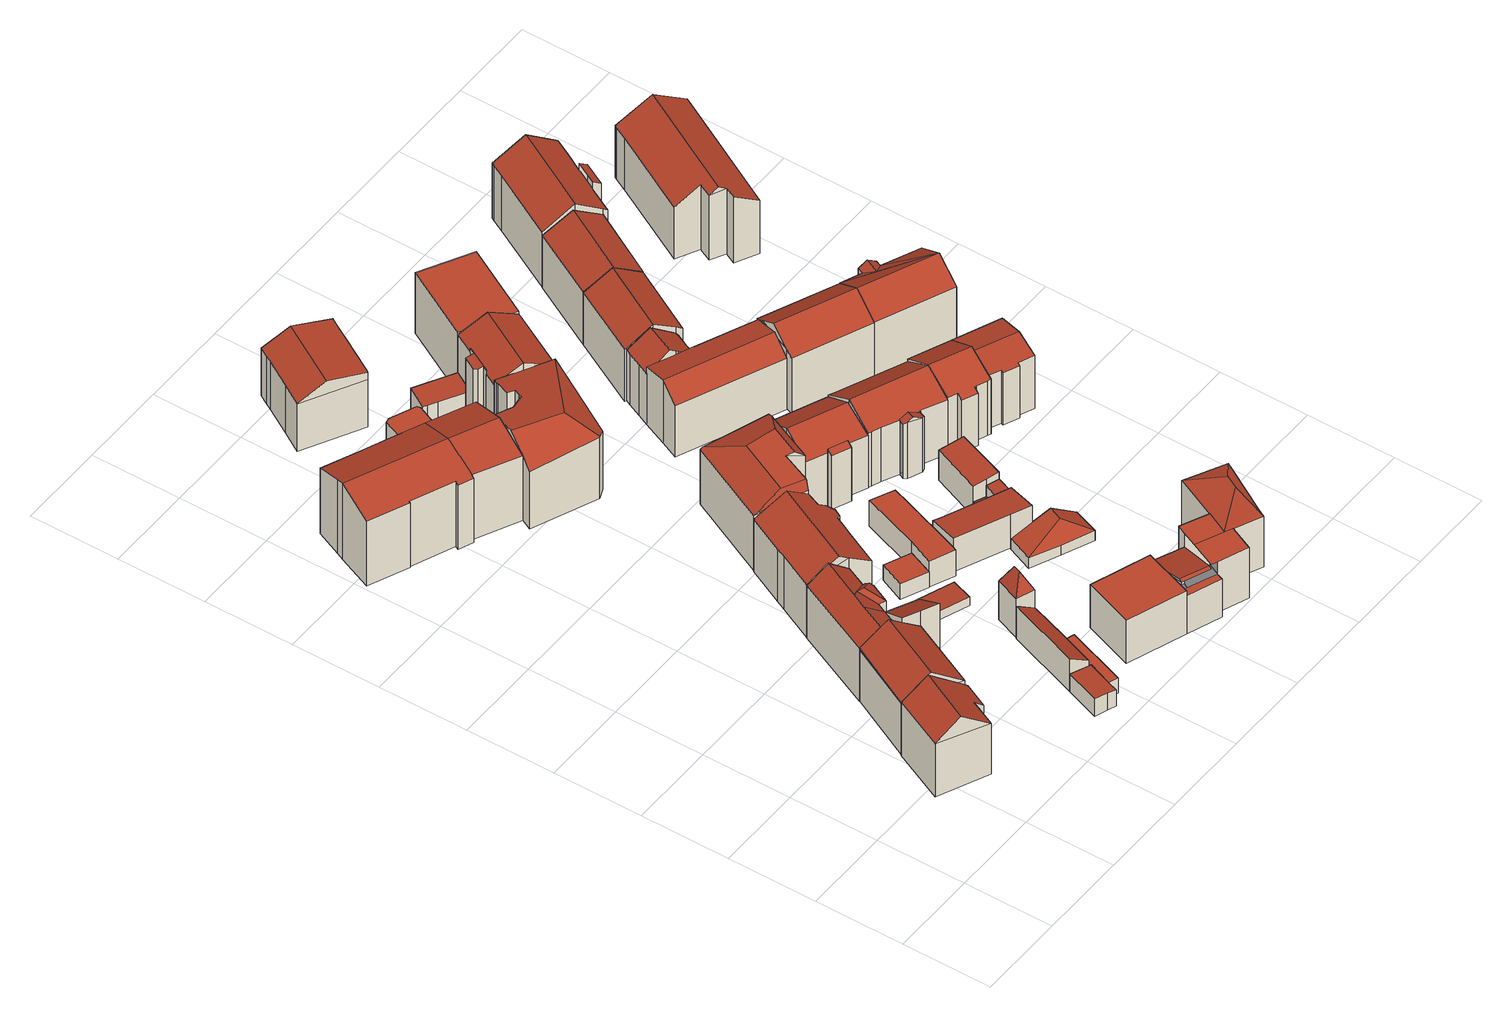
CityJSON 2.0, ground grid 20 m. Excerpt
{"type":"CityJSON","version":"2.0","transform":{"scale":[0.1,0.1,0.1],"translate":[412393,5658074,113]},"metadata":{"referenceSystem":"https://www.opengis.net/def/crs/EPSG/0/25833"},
"CityObjects":{
"building1":{"type":"Building","attributes":{"Dachtyp_tdc":"tdcFreeFormRoof","Gemeindeschluessel":14612000,"Dachneigung":37.62,"QualitaetDacherkennung":59,"Geometrietyp2DReferenz":"3000","measuredHeight":18.32,"function":"31001_9998","roofType":"5000"},"geometry":[{"type":"Solid","lod":"2","boundaries":[[[[0,1,2,3]],[[1,4,5,2]],[[4,6,7,5]],[[6,8,9,7]],[[8,10,11,9]],[[10,12,13,11]],[[12,0,3,13]],[[14,15,1,0]],[[8,6,4,15,14,12,10]],[[0,12,14]],[[4,1,15]],[[3,2,5,7,9,11,13]]]],"semantics":{"surfaces":[{"type":"WallSurface"},{"type":"RoofSurface"},{"type":"GroundSurface"}],"values":[[0,0,0,0,0,0,0,1,1,0,0,2]]}}]},
"building2":{"type":"Building","attributes":{"Dachtyp_tdc":"tdcGableRoof","Gemeindeschluessel":14612000,"Dachneigung":36,"QualitaetDacherkennung":70,"Geometrietyp2DReferenz":"3000","measuredHeight":18.4,"function":"31001_9998","roofType":"3100"},"geometry":[{"type":"Solid","lod":"2","boundaries":[[[[16,17,18,19]],[[17,20,21,18]],[[20,22,23,21]],[[22,24,25,23]],[[24,16,19,25]],[[26,27,28,29]],[[30,31,28,27,22]],[[17,31,30,20]],[[16,29,28,31,17]],[[20,30,22]],[[24,26,29,16]],[[22,27,26,24]],[[19,18,21,23,25]]]],"semantics":{"surfaces":[{"type":"WallSurface"},{"type":"RoofSurface"},{"type":"GroundSurface"}],"values":[[0,0,0,0,0,1,1,0,0,0,0,0,2]]}}]},
"building3":{"type":"Building","attributes":{"Dachtyp_tdc":"tdcFreeFormRoof","Gemeindeschluessel":14612000,"Dachneigung":38.92,"QualitaetDacherkennung":61,"Geometrietyp2DReferenz":"3000","measuredHeight":17.35,"function":"31001_9998","roofType":"5000"},"geometry":[{"type":"Solid","lod":"2","boundaries":[[[[32,33,34,35]],[[33,36,37,34]],[[36,38,39,37]],[[38,40,41,39]],[[40,42,43,41]],[[42,44,45,43]],[[44,46,47,45]],[[46,48,49,47]],[[48,50,51,49]],[[50,32,35,51]],[[52,50,48]],[[53,54,55,56,52,48,46]],[[53,46,44]],[[54,53,44,42]],[[57,55,54,42,40]],[[58,57,40,38]],[[59,58,38,36]],[[59,36,33]],[[56,55,57,58,59,33,32]],[[52,56,32,50]],[[35,34,37,39,41,43,45,47,49,51]]]],"semantics":{"surfaces":[{"type":"WallSurface"},{"type":"RoofSurface"},{"type":"GroundSurface"}],"values":[[0,0,0,0,0,0,0,0,0,0,0,1,0,1,1,1,1,0,1,1,2]]}}]},
"building4":{"type":"Building","attributes":{"Dachtyp_tdc":"tdcPolyFlatRoof","Gemeindeschluessel":14612000,"Dachneigung":31.21,"QualitaetDacherkennung":57,"Geometrietyp2DReferenz":"3000","measuredHeight":17.57,"function":"31001_9998","roofType":"2100"},"geometry":[{"type":"Solid","lod":"2","boundaries":[[[[60,61,62,63]],[[61,64,65,62]],[[64,66,67,65]],[[66,68,69,67]],[[68,60,63,69]],[[68,66,64,61,60]],[[63,62,65,67,69]]]],"semantics":{"surfaces":[{"type":"WallSurface"},{"type":"RoofSurface"},{"type":"GroundSurface"}],"values":[[0,0,0,0,0,1,2]]}}]},
"building5":{"type":"Building","attributes":{"Dachtyp_tdc":"tdcPolyFlatRoof","Gemeindeschluessel":14612000,"Dachneigung":4.55,"QualitaetDacherkennung":79,"Geometrietyp2DReferenz":"3000","measuredHeight":4.57,"function":"31001_9998","roofType":"2100"},"geometry":[{"type":"Solid","lod":"2","boundaries":[[[[70,71,72,73]],[[71,74,75,72]],[[74,76,77,75]],[[76,78,79,77]],[[78,80,81,79]],[[80,82,83,81]],[[82,70,73,83]],[[82,80,78,76,74,71,70]],[[73,72,75,77,79,81,83]]]],"semantics":{"surfaces":[{"type":"WallSurface"},{"type":"RoofSurface"},{"type":"GroundSurface"}],"values":[[0,0,0,0,0,0,0,1,2]]}}]},
"building6":{"type":"Building","attributes":{"name":"Semper-Oberschule","Gemeindeschluessel":14612000,"Geometrietyp2DReferenz":"3000","function":"31001_3021","roofType":"9999"},"children":["building6-1","building6-2","building6-3"]},
"building6-1":{"type":"BuildingPart","attributes":{"Dachtyp_tdc":"tdcGableRoof","Dachneigung":18.39,"QualitaetDacherkennung":88,"Geometrietyp2DReferenz":"3000","measuredHeight":19.8,"roofType":"3100"},"parents":["building6"],"geometry":[{"type":"MultiSurface","lod":"2","boundaries":[[[84,85,86,87,88]],[[85,89,90,86]],[[89,91,92,90]],[[91,93,94,92]],[[89,85,84,95,96,97]],[[97,98,93,91,89]],[[99,100,87,86,90,92,94]]],"semantics":{"surfaces":[{"type":"WallSurface"},{"type":"RoofSurface"},{"type":"GroundSurface"}],"values":[0,0,0,0,1,1,2]}}]},
"building6-2":{"type":"BuildingPart","attributes":{"Dachtyp_tdc":"tdcPolyFlatRoof","Dachneigung":0,"QualitaetDacherkennung":84,"Geometrietyp2DReferenz":"3000","measuredHeight":15.2,"roofType":"1000"},"parents":["building6"],"geometry":[{"type":"MultiSurface","lod":"2","boundaries":[[[101,102,103,104]],[[102,105,106,103]],[[105,107,108,106]],[[107,109,110,108]],[[109,88,87,110]],[[111,112,113,114]],[[112,115,116,113]],[[115,101,104,116]],[[115,112,111,117,88,109,107,105,102,101]],[[104,103,106,108,110,87,100,114,113,116]]],"semantics":{"surfaces":[{"type":"WallSurface"},{"type":"RoofSurface"},{"type":"GroundSurface"}],"values":[0,0,0,0,0,0,0,0,1,2]}}]},
"building6-3":{"type":"BuildingPart","attributes":{"Dachtyp_tdc":"tdcFreeFormRoof","Dachneigung":18.55,"QualitaetDacherkennung":70,"Geometrietyp2DReferenz":"3000","measuredHeight":19.82,"roofType":"5000"},"parents":["building6"],"geometry":[{"type":"MultiSurface","lod":"2","boundaries":[[[118,119,120,94,93]],[[119,121,122,120]],[[121,123,124,122]],[[123,125,126,124]],[[125,127,128,126]],[[127,129,130,128]],[[129,131,132,130]],[[131,133,134,132]],[[133,135,136,134]],[[135,137,138,136]],[[131,129,127,125,123,121,119,118,98,97]],[[97,96,139,140,141,137,135,133,131]],[[138,142,114,100,99,94,120,122,124,126,128,130,132,134,136]],[[137,141,142,138]],[[141,140,111,114,142]]],"semantics":{"surfaces":[{"type":"WallSurface"},{"type":"RoofSurface"},{"type":"GroundSurface"}],"values":[0,0,0,0,0,0,0,0,0,0,1,1,2,0,0]}}]},
"building7":{"type":"Building","attributes":{"Dachtyp_tdc":"tdcPolyFlatRoof","Gemeindeschluessel":14612000,"Dachneigung":0,"QualitaetDacherkennung":66,"Geometrietyp2DReferenz":"3000","measuredHeight":3.94,"function":"31001_9998","roofType":"1000"},"geometry":[{"type":"Solid","lod":"2","boundaries":[[[[143,144,145,146]],[[144,147,148,145]],[[147,149,150,148]],[[149,151,152,150]],[[151,153,154,152]],[[153,143,146,154]],[[153,151,149,147,144,143]],[[146,145,148,150,152,154]]]],"semantics":{"surfaces":[{"type":"WallSurface"},{"type":"RoofSurface"},{"type":"GroundSurface"}],"values":[[0,0,0,0,0,0,1,2]]}}]},
"building8":{"type":"Building","attributes":{"Dachtyp_tdc":"tdcPolyFlatRoof","Gemeindeschluessel":14612000,"Dachneigung":33.69,"QualitaetDacherkennung":49,"Geometrietyp2DReferenz":"3000","measuredHeight":8.5,"function":"31001_9998","roofType":"2100"},"geometry":[{"type":"Solid","lod":"2","boundaries":[[[[155,156,81,157]],[[156,158,79,81]],[[158,159,160,79]],[[159,161,162,160]],[[161,163,164,162]],[[163,155,157,164]],[[163,161,159,158,156,155]],[[157,81,79,160,162,164]]]],"semantics":{"surfaces":[{"type":"WallSurface"},{"type":"RoofSurface"},{"type":"GroundSurface"}],"values":[[0,0,0,0,0,0,1,2]]}}]},
"building9":{"type":"Building","attributes":{"Dachtyp_tdc":"tdcFreeFormRoof","Gemeindeschluessel":14612000,"Dachneigung":30.52,"QualitaetDacherkennung":68,"Geometrietyp2DReferenz":"3000","measuredHeight":17.74,"function":"31001_9998","roofType":"5000"},"geometry":[{"type":"Solid","lod":"2","boundaries":[[[[165,166,167,168]],[[166,169,170,167]],[[169,171,172,170]],[[171,173,174,172]],[[173,175,176,174]],[[177,178,179,180]],[[178,181,182,179]],[[181,183,184,182]],[[183,185,186,184]],[[185,187,188,186]],[[187,189,190,188]],[[189,191,192,190]],[[191,165,168,192]],[[193,194,171,169,166,165]],[[175,173,194,193,191,189,187,185,183,181,178,177]],[[173,171,194]],[[165,191,193]],[[168,167,170,172,174,176,180,179,182,184,186,188,190,192]],[[175,177,180,176]]]],"semantics":{"surfaces":[{"type":"WallSurface"},{"type":"RoofSurface"},{"type":"GroundSurface"}],"values":[[0,0,0,0,0,0,0,0,0,0,0,0,0,1,1,0,0,2,0]]}}]},
"building10":{"type":"Building","attributes":{"Dachtyp_tdc":"tdcPolyFlatRoof","Gemeindeschluessel":14612000,"Dachneigung":3.15,"QualitaetDacherkennung":55,"Geometrietyp2DReferenz":"3000","measuredHeight":2.19,"function":"31001_9998","roofType":"2100"},"geometry":[{"type":"Solid","lod":"2","boundaries":[[[[195,196,197,198]],[[196,199,200,197]],[[199,201,202,200]],[[201,195,198,202]],[[201,199,196,195]],[[198,197,200,202]]]],"semantics":{"surfaces":[{"type":"WallSurface"},{"type":"RoofSurface"},{"type":"GroundSurface"}],"values":[[0,0,0,0,1,2]]}}]},
"building11":{"type":"Building","attributes":{"Dachtyp_tdc":"tdcFreeFormRoof","Gemeindeschluessel":14612000,"Dachneigung":63.62,"QualitaetDacherkennung":7,"Geometrietyp2DReferenz":"3000","measuredHeight":14.37,"function":"31001_9998","roofType":"5000"},"geometry":[{"type":"Solid","lod":"2","boundaries":[[[[203,204,205,206]],[[204,207,208,205]],[[207,209,210,208]],[[209,203,206,210]],[[211,212,209,207]],[[211,207,204]],[[212,211,204,203]],[[212,203,209]],[[206,205,208,210]]]],"semantics":{"surfaces":[{"type":"WallSurface"},{"type":"RoofSurface"},{"type":"GroundSurface"}],"values":[[0,0,0,0,1,1,1,1,2]]}}]},
"building12":{"type":"Building","attributes":{"Dachtyp_tdc":"tdcPolyFlatRoof","Gemeindeschluessel":14612000,"Dachneigung":0,"QualitaetDacherkennung":30,"Geometrietyp2DReferenz":"3000","measuredHeight":4.08,"function":"31001_9998","roofType":"1000"},"geometry":[{"type":"Solid","lod":"2","boundaries":[[[[213,214,215,216]],[[214,217,218,215]],[[217,219,220,218]],[[219,213,216,220]],[[219,217,214,213]],[[216,215,218,220]]]],"semantics":{"surfaces":[{"type":"WallSurface"},{"type":"RoofSurface"},{"type":"GroundSurface"}],"values":[[0,0,0,0,1,2]]}}]},
"building13":{"type":"Building","attributes":{"Dachtyp_tdc":"tdcPolyFlatRoof","Gemeindeschluessel":14612000,"Dachneigung":0,"QualitaetDacherkennung":49,"Geometrietyp2DReferenz":"3000","measuredHeight":11.15,"function":"31001_9998","roofType":"1000"},"geometry":[{"type":"Solid","lod":"2","boundaries":[[[[221,222,223,224]],[[222,225,226,223]],[[225,227,228,226]],[[227,221,224,228]],[[227,225,222,221]],[[224,223,226,228]]]],"semantics":{"surfaces":[{"type":"WallSurface"},{"type":"RoofSurface"},{"type":"GroundSurface"}],"values":[[0,0,0,0,1,2]]}}]},
"building14":{"type":"Building","attributes":{"Dachtyp_tdc":"tdcFreeFormRoof","Gemeindeschluessel":14612000,"Dachneigung":10.37,"QualitaetDacherkennung":25,"Geometrietyp2DReferenz":"3000","measuredHeight":19.78,"function":"31001_9998","roofType":"5000"},"geometry":[{"type":"Solid","lod":"2","boundaries":[[[[229,230,231,232]],[[230,233,234,231]],[[233,235,236,234]],[[235,237,238,236]],[[237,239,240,238]],[[239,241,242,240]],[[241,243,244,242]],[[243,245,246,244]],[[245,247,248,246]],[[247,249,250,248]],[[249,251,252,250]],[[251,253,254,252]],[[253,255,256,254]],[[255,229,232,256]],[[239,237,257,258]],[[237,235,233,230,229,255,253,251,249,247,259,257]],[[241,258,257,259,245,243]],[[241,239,258]],[[247,245,259]],[[232,231,234,236,238,240,242,244,246,248,250,252,254,256]]]],"semantics":{"surfaces":[{"type":"WallSurface"},{"type":"RoofSurface"},{"type":"GroundSurface"}],"values":[[0,0,0,0,0,0,0,0,0,0,0,0,0,0,1,1,1,0,0,2]]}}]},
"building15":{"type":"Building","attributes":{"Dachtyp_tdc":"tdcFreeFormRoof","Gemeindeschluessel":14612000,"Dachneigung":28.22,"QualitaetDacherkennung":51,"Geometrietyp2DReferenz":"3000","measuredHeight":17.81,"function":"31001_9998","roofType":"5000"},"geometry":[{"type":"Solid","lod":"2","boundaries":[[[[260,261,262,263]],[[261,264,265,262]],[[264,266,267,265]],[[266,268,269,267]],[[268,270,271,269]],[[270,260,263,271]],[[272,273,261,260,274,275]],[[276,277,264,273,272]],[[266,277,276,278]],[[270,279,275,274]],[[268,278,276,272,275,279]],[[266,264,277]],[[268,266,278]],[[270,268,279]],[[264,261,273]],[[260,270,274]],[[263,262,265,267,269,271]]]],"semantics":{"surfaces":[{"type":"WallSurface"},{"type":"RoofSurface"},{"type":"GroundSurface"}],"values":[[0,0,0,0,0,0,1,1,1,1,1,0,0,0,0,0,2]]}}]},
"building16":{"type":"Building","attributes":{"Dachtyp_tdc":"tdcPolyFlatRoof","Gemeindeschluessel":14612000,"Dachneigung":0,"QualitaetDacherkennung":80,"Geometrietyp2DReferenz":"3000","measuredHeight":6.77,"function":"31001_9998","roofType":"1000"},"geometry":[{"type":"Solid","lod":"2","boundaries":[[[[280,281,282,283]],[[281,284,285,282]],[[284,286,287,285]],[[286,288,289,287]],[[288,290,291,289]],[[290,292,293,291]],[[292,294,295,293]],[[294,296,297,295]],[[296,298,299,297]],[[298,280,283,299]],[[298,296,294,292,290,288,286,284,281,280]],[[283,282,285,287,289,291,293,295,297,299]]]],"semantics":{"surfaces":[{"type":"WallSurface"},{"type":"RoofSurface"},{"type":"GroundSurface"}],"values":[[0,0,0,0,0,0,0,0,0,0,1,2]]}}]},
"building17":{"type":"Building","attributes":{"Dachtyp_tdc":"tdcFreeFormRoof","Gemeindeschluessel":14612000,"Dachneigung":10.3,"QualitaetDacherkennung":55,"Geometrietyp2DReferenz":"3000","measuredHeight":15.8,"function":"31001_9998","roofType":"5000"},"geometry":[{"type":"Solid","lod":"2","boundaries":[[[[300,301,302,303]],[[304,305,306,307,308,309,310,311,312]],[[301,300,313,314,307,306,315]],[[315,306,305,316]],[[317,304,312,318]],[[318,312,311,319]],[[319,311,310,320]],[[320,310,309,321]],[[321,309,308,322]],[[322,308,307,314]],[[316,305,304,317]],[[302,323,324,325,326,327,328,329,330,331,332,303]],[[301,315,323,302]],[[315,316,324,323]],[[316,317,325,324]],[[317,318,326,325]],[[318,319,327,326]],[[319,320,328,327]],[[320,321,329,328]],[[321,322,330,329]],[[322,314,331,330]],[[314,313,332,331]],[[313,300,303,332]]]],"semantics":{"surfaces":[{"type":"WallSurface"},{"type":"RoofSurface"},{"type":"GroundSurface"}],"values":[[0,1,1,0,0,0,0,0,0,0,0,2,0,0,0,0,0,0,0,0,0,0,0]]}}]},
"building18":{"type":"Building","attributes":{"Dachtyp_tdc":"tdcPolyFlatRoof","Gemeindeschluessel":14612000,"Dachneigung":0,"QualitaetDacherkennung":2,"Geometrietyp2DReferenz":"3000","measuredHeight":3.84,"function":"31001_9998","roofType":"1000"},"geometry":[{"type":"Solid","lod":"2","boundaries":[[[[333,334,335,336]],[[334,337,338,335]],[[337,339,340,338]],[[339,333,336,340]],[[339,337,334,333]],[[336,335,338,340]]]],"semantics":{"surfaces":[{"type":"WallSurface"},{"type":"RoofSurface"},{"type":"GroundSurface"}],"values":[[0,0,0,0,1,2]]}}]},
"building19":{"type":"Building","attributes":{"Dachtyp_tdc":"tdcPolyFlatRoof","Gemeindeschluessel":14612000,"Dachneigung":23.3,"QualitaetDacherkennung":62,"Geometrietyp2DReferenz":"3000","measuredHeight":3.31,"function":"31001_9998","roofType":"2100"},"geometry":[{"type":"Solid","lod":"2","boundaries":[[[[341,342,336,335]],[[342,343,344,336]],[[343,345,346,344]],[[345,341,335,346]],[[345,343,342,341]],[[335,336,344,346]]]],"semantics":{"surfaces":[{"type":"WallSurface"},{"type":"RoofSurface"},{"type":"GroundSurface"}],"values":[[0,0,0,0,1,2]]}}]},
"building20":{"type":"Building","attributes":{"Dachtyp_tdc":"tdcPolyFlatRoof","Gemeindeschluessel":14612000,"Dachneigung":13.62,"QualitaetDacherkennung":60,"Geometrietyp2DReferenz":"3000","measuredHeight":3.19,"function":"31001_9998","roofType":"2100"},"geometry":[{"type":"Solid","lod":"2","boundaries":[[[[345,347,348,349]],[[347,350,351,348]],[[350,352,353,351]],[[352,345,349,353]],[[352,350,347,345]],[[349,348,351,353]]]],"semantics":{"surfaces":[{"type":"WallSurface"},{"type":"RoofSurface"},{"type":"GroundSurface"}],"values":[[0,0,0,0,1,2]]}}]},
"building21":{"type":"Building","attributes":{"Dachtyp_tdc":"tdcPolyFlatRoof","Gemeindeschluessel":14612000,"Dachneigung":5.84,"QualitaetDacherkennung":82,"Geometrietyp2DReferenz":"3000","measuredHeight":8.8,"function":"31001_9998","roofType":"2100"},"geometry":[{"type":"Solid","lod":"2","boundaries":[[[[354,355,356,357]],[[355,358,359,356]],[[358,360,361,359]],[[360,362,363,361]],[[362,364,365,363]],[[364,366,367,365]],[[366,368,369,367]],[[368,370,371,369]],[[370,354,357,371]],[[370,368,366,364,362,360,358,355,354]],[[357,356,359,361,363,365,367,369,371]]]],"semantics":{"surfaces":[{"type":"WallSurface"},{"type":"RoofSurface"},{"type":"GroundSurface"}],"values":[[0,0,0,0,0,0,0,0,0,1,2]]}}]},
"building22":{"type":"Building","attributes":{"Dachtyp_tdc":"tdcPolyFlatRoof","Gemeindeschluessel":14612000,"Dachneigung":3.34,"QualitaetDacherkennung":68,"Geometrietyp2DReferenz":"3000","measuredHeight":5.27,"function":"31001_9998","roofType":"2100"},"geometry":[{"type":"Solid","lod":"2","boundaries":[[[[372,373,374,375]],[[373,376,377,374]],[[376,378,379,377]],[[378,380,381,379]],[[380,382,383,381]],[[382,372,375,383]],[[382,380,378,376,373,372]],[[375,374,377,379,381,383]]]],"semantics":{"surfaces":[{"type":"WallSurface"},{"type":"RoofSurface"},{"type":"GroundSurface"}],"values":[[0,0,0,0,0,0,1,2]]}}]},
"building23":{"type":"Building","attributes":{"Dachtyp_tdc":"tdcHipAndGableRoof","Gemeindeschluessel":14612000,"Dachneigung":23.12,"QualitaetDacherkennung":7,"Geometrietyp2DReferenz":"3000","measuredHeight":6.45,"function":"31001_9998","roofType":"5000"},"geometry":[{"type":"Solid","lod":"2","boundaries":[[[[384,385,386,387]],[[385,388,389,386]],[[388,390,391,389]],[[390,392,393,391]],[[392,394,395,393]],[[394,396,397,395]],[[396,384,387,397]],[[392,390,388,398]],[[388,385,384,398]],[[384,396,394,392,398]],[[387,386,389,391,393,395,397]]]],"semantics":{"surfaces":[{"type":"WallSurface"},{"type":"RoofSurface"},{"type":"GroundSurface"}],"values":[[0,0,0,0,0,0,0,1,1,1,2]]}}]},
"building24":{"type":"Building","attributes":{"Gemeindeschluessel":14612000,"Geometrietyp2DReferenz":"3000","function":"31001_9998","roofType":"9999"},"children":["building24-1","building24-2"]},
"building24-1":{"type":"BuildingPart","attributes":{"Dachtyp_tdc":"tdcPolyFlatRoof","Dachneigung":21.96,"QualitaetDacherkennung":55,"Geometrietyp2DReferenz":"3000","measuredHeight":14.62,"roofType":"2100"},"parents":["building24"],"geometry":[{"type":"MultiSurface","lod":"2","boundaries":[[[399,400,401,402]],[[400,403,404,405,401]],[[406,407,408,409,410]],[[407,399,402,408]],[[407,406,403,400,399]],[[402,401,405,409,408]]],"semantics":{"surfaces":[{"type":"WallSurface"},{"type":"RoofSurface"},{"type":"GroundSurface"}],"values":[0,0,0,0,1,2]}}]},
"building24-2":{"type":"BuildingPart","attributes":{"Dachtyp_tdc":"tdcGableRoof","Dachneigung":26.41,"QualitaetDacherkennung":79,"Geometrietyp2DReferenz":"3000","measuredHeight":17.01,"roofType":"3100"},"parents":["building24"],"geometry":[{"type":"MultiSurface","lod":"2","boundaries":[[[404,411,401,405]],[[411,412,413,401]],[[412,414,415,413]],[[414,416,417,415]],[[416,418,419,417]],[[418,420,421,419]],[[420,422,423,421]],[[422,410,409,423]],[[420,418,416,414]],[[414,412,411,404,410,422,420]],[[405,401,413,415,417,419,421,423,409]]],"semantics":{"surfaces":[{"type":"WallSurface"},{"type":"RoofSurface"},{"type":"GroundSurface"}],"values":[0,0,0,0,0,0,0,0,1,1,2]}}]},
"building25":{"type":"Building","attributes":{"Dachtyp_tdc":"tdcPolyFlatRoof","Gemeindeschluessel":14612000,"Dachneigung":0,"QualitaetDacherkennung":42,"Geometrietyp2DReferenz":"3000","measuredHeight":3.81,"function":"31001_9998","roofType":"1000"},"geometry":[{"type":"Solid","lod":"2","boundaries":[[[[424,425,426,427]],[[425,428,429,426]],[[428,430,431,429]],[[430,432,433,431]],[[432,434,435,433]],[[434,424,427,435]],[[434,432,430,428,425,424]],[[427,426,429,431,433,435]]]],"semantics":{"surfaces":[{"type":"WallSurface"},{"type":"RoofSurface"},{"type":"GroundSurface"}],"values":[[0,0,0,0,0,0,1,2]]}}]},
"building26":{"type":"Building","attributes":{"Gemeindeschluessel":14612000,"Geometrietyp2DReferenz":"3000","function":"31001_9998","roofType":"9999"},"children":["building26-1","building26-2","building26-3","building26-4","building26-5"]},
"building26-1":{"type":"BuildingPart","attributes":{"Dachtyp_tdc":"tdcPolyFlatRoof","Dachneigung":0,"QualitaetDacherkennung":36,"Geometrietyp2DReferenz":"3000","measuredHeight":9.88,"roofType":"1000"},"parents":["building26"],"geometry":[{"type":"MultiSurface","lod":"2","boundaries":[[[436,437,438,439]],[[437,440,223,438]],[[440,441,442,223]],[[441,440,437,436,443]],[[439,438,223,442,444]]],"semantics":{"surfaces":[{"type":"WallSurface"},{"type":"RoofSurface"},{"type":"GroundSurface"}],"values":[0,0,0,1,2]}}]},
"building26-2":{"type":"BuildingPart","attributes":{"Dachtyp_tdc":"tdcPolyFlatRoof","Dachneigung":0,"QualitaetDacherkennung":63,"Geometrietyp2DReferenz":"3000","measuredHeight":13.18,"roofType":"1000"},"parents":["building26"],"geometry":[{"type":"MultiSurface","lod":"2","boundaries":[[[445,446,447,448,449]],[[446,450,451,452,447]],[[450,446,445,453,454]],[[455,456,448,447,452]]],"semantics":{"surfaces":[{"type":"WallSurface"},{"type":"RoofSurface"},{"type":"GroundSurface"}],"values":[0,0,1,2]}}]},
"building26-3":{"type":"BuildingPart","attributes":{"Dachtyp_tdc":"tdcHipRoof","Dachneigung":10.02,"QualitaetDacherkennung":20,"Geometrietyp2DReferenz":"3000","measuredHeight":14.24,"roofType":"3200"},"parents":["building26"],"geometry":[{"type":"MultiSurface","lod":"2","boundaries":[[[457,458,459,460]],[[451,461,462,452]],[[461,463,464,462]],[[463,465,466,464]],[[465,467,468,466]],[[467,457,460,468]],[[463,461,469]],[[470,458,457,471]],[[461,451,470,471,469]],[[457,467,465,463,469,471]],[[460,459,455,452,462,464,466,468]]],"semantics":{"surfaces":[{"type":"WallSurface"},{"type":"RoofSurface"},{"type":"GroundSurface"}],"values":[0,0,0,0,0,0,1,1,1,1,2]}}]},
"building26-4":{"type":"BuildingPart","attributes":{"Dachtyp_tdc":"tdcGableRoof","Dachneigung":16.56,"QualitaetDacherkennung":14,"Geometrietyp2DReferenz":"3000","measuredHeight":12.27,"roofType":"3100"},"parents":["building26"],"geometry":[{"type":"MultiSurface","lod":"2","boundaries":[[[472,473,224,442,441]],[[473,449,448,224]],[[473,472,474]],[[472,475,476,474]],[[449,473,474,476,477]],[[444,442,224,448,456]]],"semantics":{"surfaces":[{"type":"WallSurface"},{"type":"RoofSurface"},{"type":"GroundSurface"}],"values":[0,0,0,1,1,2]}}]},
"building26-5":{"type":"BuildingPart","attributes":{"Dachtyp_tdc":"tdcPolyFlatRoof","Dachneigung":0,"QualitaetDacherkennung":48,"Geometrietyp2DReferenz":"3000","measuredHeight":13.24,"roofType":"1000"},"parents":["building26"],"geometry":[{"type":"MultiSurface","lod":"2","boundaries":[[[478,479,480,459,458]],[[479,481,436,439,480]],[[453,482,481,479,478]],[[459,480,439,444,456,455]]],"semantics":{"surfaces":[{"type":"WallSurface"},{"type":"RoofSurface"},{"type":"GroundSurface"}],"values":[0,0,1,2]}}]},
"building27":{"type":"Building","attributes":{"Gemeindeschluessel":14612000,"Geometrietyp2DReferenz":"3000","function":"31001_9998","roofType":"9999"},"children":["building27-1","building27-2"]},
"building27-1":{"type":"BuildingPart","attributes":{"Dachtyp_tdc":"tdcGableRoof","Dachneigung":26.45,"QualitaetDacherkennung":80,"Geometrietyp2DReferenz":"3000","measuredHeight":18.53,"roofType":"3100"},"parents":["building27"],"geometry":[{"type":"MultiSurface","lod":"2","boundaries":[[[483,484,485,486]],[[484,487,488,485]],[[487,489,490,488]],[[489,491,492,490]],[[491,493,494,492]],[[493,495,496,494]],[[495,497,498,496]],[[493,491,489,487]],[[499,500,486,485,488,490,492,494,496,498]],[[487,484,483,501,502,497,495,493]]],"semantics":{"surfaces":[{"type":"WallSurface"},{"type":"RoofSurface"},{"type":"GroundSurface"}],"values":[0,0,0,0,0,0,0,1,2,1]}}]},
"building27-2":{"type":"BuildingPart","attributes":{"Dachtyp_tdc":"tdcPolyFlatRoof","Dachneigung":16.98,"QualitaetDacherkennung":43,"Geometrietyp2DReferenz":"3000","measuredHeight":16.33,"roofType":"2100"},"parents":["building27"],"geometry":[{"type":"MultiSurface","lod":"2","boundaries":[[[503,504,483,486,505]],[[506,507,508,498,497]],[[507,509,510,508]],[[509,511,512,510]],[[511,513,514,512]],[[511,509,507,506,515,516,504,503,513]],[[514,505,486,500,499,498,508,510,512]],[[513,503,505,514]]],"semantics":{"surfaces":[{"type":"WallSurface"},{"type":"RoofSurface"},{"type":"GroundSurface"}],"values":[0,0,0,0,0,1,2,0]}}]},
"building28":{"type":"Building","attributes":{"Dachtyp_tdc":"tdcPolyFlatRoof","Gemeindeschluessel":14612000,"Dachneigung":4.42,"QualitaetDacherkennung":68,"Geometrietyp2DReferenz":"3000","measuredHeight":6.58,"function":"31001_9998","roofType":"2100"},"geometry":[{"type":"Solid","lod":"2","boundaries":[[[[517,518,519,520]],[[518,521,522,519]],[[521,523,524,522]],[[523,517,520,524]],[[523,521,518,517]],[[520,519,522,524]]]],"semantics":{"surfaces":[{"type":"WallSurface"},{"type":"RoofSurface"},{"type":"GroundSurface"}],"values":[[0,0,0,0,1,2]]}}]},
"building29":{"type":"Building","attributes":{"Dachtyp_tdc":"tdcPolyFlatRoof","Gemeindeschluessel":14612000,"Dachneigung":8.71,"QualitaetDacherkennung":78,"Geometrietyp2DReferenz":"3000","measuredHeight":8.71,"function":"31001_9998","roofType":"2100"},"geometry":[{"type":"Solid","lod":"2","boundaries":[[[[525,526,431,433]],[[526,527,528,431]],[[527,529,530,528]],[[529,531,532,530]],[[531,525,433,532]],[[531,529,527,526,525]],[[433,431,528,530,532]]]],"semantics":{"surfaces":[{"type":"WallSurface"},{"type":"RoofSurface"},{"type":"GroundSurface"}],"values":[[0,0,0,0,0,1,2]]}}]},
"building30":{"type":"Building","attributes":{"Gemeindeschluessel":14612000,"Geometrietyp2DReferenz":"3000","function":"31001_9998","roofType":"9999"},"children":["building30-1","building30-2"]},
"building30-1":{"type":"BuildingPart","attributes":{"Dachtyp_tdc":"tdcGableRoof","Dachneigung":36.36,"QualitaetDacherkennung":57,"Geometrietyp2DReferenz":"3000","measuredHeight":16.94,"roofType":"3100"},"parents":["building30"],"geometry":[{"type":"MultiSurface","lod":"2","boundaries":[[[533,534,535,536]],[[537,538,539,540]],[[538,541,542,539]],[[541,543,544,542]],[[543,545,546,544]],[[545,547,548,546]],[[547,549,550,548]],[[549,533,536,550]],[[545,543,541,538,537,551,552]],[[552,553,534,533,549,547,545]],[[536,535,554,540,539,542,544,546,548,550]]],"semantics":{"surfaces":[{"type":"WallSurface"},{"type":"RoofSurface"},{"type":"GroundSurface"}],"values":[0,0,0,0,0,0,0,0,1,1,2]}}]},
"building30-2":{"type":"BuildingPart","attributes":{"Dachtyp_tdc":"tdcGableRoof","Dachneigung":13.7,"QualitaetDacherkennung":33,"Geometrietyp2DReferenz":"3000","measuredHeight":16.45,"roofType":"3100"},"parents":["building30"],"geometry":[{"type":"MultiSurface","lod":"2","boundaries":[[[555,556,537,540,557]],[[558,559,560,535,534]],[[559,561,562,560]],[[561,563,564,562]],[[563,565,566,564]],[[565,567,568,566]],[[567,555,557,568]],[[563,561,559,558,553,569,551,556,555]],[[555,567,565,563]],[[557,540,554,535,560,562,564,566,568]]],"semantics":{"surfaces":[{"type":"WallSurface"},{"type":"RoofSurface"},{"type":"GroundSurface"}],"values":[0,0,0,0,0,0,0,1,1,2]}}]},
"building31":{"type":"Building","attributes":{"Gemeindeschluessel":14612000,"Geometrietyp2DReferenz":"3000","function":"31001_9998","roofType":"9999"},"children":["building31-1","building31-2"]},
"building31-1":{"type":"BuildingPart","attributes":{"Dachtyp_tdc":"tdcFreeFormRoof","Dachneigung":31.85,"QualitaetDacherkennung":52,"Geometrietyp2DReferenz":"3000","measuredHeight":15.4,"roofType":"5000"},"parents":["building31"],"geometry":[{"type":"MultiSurface","lod":"2","boundaries":[[[570,571,572,573]],[[571,574,575,572]],[[574,576,577,575]],[[576,578,579,577]],[[574,571,570,580,581,582]],[[582,581,583,578,576]],[[576,574,582]],[[573,572,575,577,579,584,585]]],"semantics":{"surfaces":[{"type":"WallSurface"},{"type":"RoofSurface"},{"type":"GroundSurface"}],"values":[0,0,0,0,1,1,0,2]}}]},
"building31-2":{"type":"BuildingPart","attributes":{"Dachtyp_tdc":"tdcGableRoof","Dachneigung":32.22,"QualitaetDacherkennung":89,"Geometrietyp2DReferenz":"3000","measuredHeight":17.97,"roofType":"3100"},"parents":["building31"],"geometry":[{"type":"MultiSurface","lod":"2","boundaries":[[[586,587,588,584]],[[587,589,590,588]],[[589,591,592,590]],[[591,593,594,592]],[[593,595,596,594]],[[595,597,598,596]],[[597,599,600,598]],[[599,601,602,600]],[[601,603,604,602]],[[603,605,606,604]],[[605,607,608,606]],[[607,609,570,573,608]],[[603,601,599,597,595,593]],[[593,591,589,587,586,583,580,609,607,605,603]],[[573,585,584,588,590,592,594,596,598,600,602,604,606,608]]],"semantics":{"surfaces":[{"type":"WallSurface"},{"type":"RoofSurface"},{"type":"GroundSurface"}],"values":[0,0,0,0,0,0,0,0,0,0,0,0,1,1,2]}}]},
"building32":{"type":"Building","attributes":{"Dachtyp_tdc":"tdcPolyFlatRoof","Gemeindeschluessel":14612000,"Dachneigung":0,"QualitaetDacherkennung":53,"Geometrietyp2DReferenz":"3000","measuredHeight":15.71,"function":"31001_9998","roofType":"1000"},"geometry":[{"type":"Solid","lod":"2","boundaries":[[[[610,611,612,613]],[[611,614,377,612]],[[614,615,616,377]],[[615,610,613,616]],[[615,614,611,610]],[[613,612,377,616]]]],"semantics":{"surfaces":[{"type":"WallSurface"},{"type":"RoofSurface"},{"type":"GroundSurface"}],"values":[[0,0,0,0,1,2]]}}]},
"building33":{"type":"Building","attributes":{"Dachtyp_tdc":"tdcGableRoof","Gemeindeschluessel":14612000,"Dachneigung":31.42,"QualitaetDacherkennung":82,"Geometrietyp2DReferenz":"3000","measuredHeight":17.43,"function":"31001_9998","roofType":"3100"},"geometry":[{"type":"Solid","lod":"2","boundaries":[[[[617,618,619,620]],[[618,621,622,619]],[[621,623,624,622]],[[623,625,626,624]],[[625,627,628,626]],[[627,629,630,628]],[[629,631,632,630]],[[631,617,620,632]],[[627,625,623,621,618]],[[618,617,631,629,627]],[[620,619,622,624,626,628,630,632]]]],"semantics":{"surfaces":[{"type":"WallSurface"},{"type":"RoofSurface"},{"type":"GroundSurface"}],"values":[[0,0,0,0,0,0,0,0,1,1,2]]}}]},
"building34":{"type":"Building","attributes":{"Dachtyp_tdc":"tdcGableRoof","Gemeindeschluessel":14612000,"Dachneigung":28.94,"QualitaetDacherkennung":80,"Geometrietyp2DReferenz":"3000","measuredHeight":17.86,"function":"31001_9998","roofType":"3100"},"geometry":[{"type":"Solid","lod":"2","boundaries":[[[[633,634,635,636]],[[634,637,638,635]],[[637,639,640,638]],[[639,641,642,640]],[[641,643,644,642]],[[643,645,646,644]],[[645,647,648,646]],[[647,649,650,648]],[[649,651,652,650]],[[651,653,654,652]],[[653,655,656,654]],[[655,657,658,656]],[[657,659,660,658]],[[659,661,662,660]],[[661,633,636,662]],[[657,655,653,651,649,647]],[[647,645,643,641,639,637,634,633,661,659,657]],[[636,635,638,640,642,644,646,648,650,652,654,656,658,660,662]]]],"semantics":{"surfaces":[{"type":"WallSurface"},{"type":"RoofSurface"},{"type":"GroundSurface"}],"values":[[0,0,0,0,0,0,0,0,0,0,0,0,0,0,0,1,1,2]]}}]},
"building35":{"type":"Building","attributes":{"Dachtyp_tdc":"tdcFreeFormRoof","Gemeindeschluessel":14612000,"Dachneigung":31.81,"QualitaetDacherkennung":88,"Geometrietyp2DReferenz":"3000","measuredHeight":18.3,"function":"31001_9998","roofType":"5000"},"geometry":[{"type":"Solid","lod":"2","boundaries":[[[[663,664,665,666]],[[664,667,668,665]],[[667,559,669,668]],[[559,670,671,669]],[[670,672,673,671]],[[672,674,675,673]],[[674,663,666,675]],[[676,672,670,559,667,677]],[[674,676,677,664,663]],[[667,664,677]],[[674,672,676]],[[666,665,668,669,671,673,675]]]],"semantics":{"surfaces":[{"type":"WallSurface"},{"type":"RoofSurface"},{"type":"GroundSurface"}],"values":[[0,0,0,0,0,0,0,1,1,0,0,2]]}}]},
"building36":{"type":"Building","attributes":{"Dachtyp_tdc":"tdcGableRoof","Gemeindeschluessel":14612000,"Dachneigung":14.56,"QualitaetDacherkennung":81,"Geometrietyp2DReferenz":"3000","measuredHeight":15.3,"function":"31001_9998","roofType":"3100"},"geometry":[{"type":"Solid","lod":"2","boundaries":[[[[678,679,680,681]],[[679,682,683,680]],[[682,684,685,683]],[[684,686,687,685]],[[686,655,688,687]],[[655,689,690,688]],[[689,691,692,690]],[[691,693,694,692]],[[693,695,696,694]],[[695,678,681,696]],[[691,689,655,686]],[[686,684,682,679,678,695,693,691]],[[681,680,683,685,687,688,690,692,694,696]]]],"semantics":{"surfaces":[{"type":"WallSurface"},{"type":"RoofSurface"},{"type":"GroundSurface"}],"values":[[0,0,0,0,0,0,0,0,0,0,1,1,2]]}}]},
"building37":{"type":"Building","attributes":{"Dachtyp_tdc":"tdcGableRoof","Gemeindeschluessel":14612000,"Dachneigung":31.07,"QualitaetDacherkennung":83,"Geometrietyp2DReferenz":"3000","measuredHeight":17.42,"function":"31001_9998","roofType":"3100"},"geometry":[{"type":"Solid","lod":"2","boundaries":[[[[697,698,699,626]],[[698,700,701,699]],[[700,702,630,701]],[[702,697,626,630]],[[700,698,703]],[[697,702,704]],[[698,697,704,703]],[[702,700,703,704]],[[626,699,701,630]]]],"semantics":{"surfaces":[{"type":"WallSurface"},{"type":"RoofSurface"},{"type":"GroundSurface"}],"values":[[0,0,0,0,0,0,1,1,2]]}}]},
"building38":{"type":"Building","attributes":{"Dachtyp_tdc":"tdcFreeFormRoof","Gemeindeschluessel":14612000,"Dachneigung":31.5,"QualitaetDacherkennung":83,"Geometrietyp2DReferenz":"3000","measuredHeight":17.89,"function":"31001_9998","roofType":"5000"},"geometry":[{"type":"Solid","lod":"2","boundaries":[[[[705,706,707,708]],[[706,709,710,707]],[[709,711,712,710]],[[711,713,714,712]],[[713,715,716,714]],[[715,717,718,716]],[[717,719,720,718]],[[719,705,708,720]],[[721,722,719,717]],[[706,723,709]],[[721,723,706]],[[715,721,717]],[[715,723,721]],[[723,715,724]],[[724,715,713]],[[723,724,713,711]],[[723,711,709]],[[722,721,706,705]],[[722,705,719]],[[708,707,710,712,714,716,718,720]]]],"semantics":{"surfaces":[{"type":"WallSurface"},{"type":"RoofSurface"},{"type":"GroundSurface"}],"values":[[0,0,0,0,0,0,0,0,1,1,1,1,1,1,0,1,0,1,0,2]]}}]},
"building39":{"type":"Building","attributes":{"Gemeindeschluessel":14612000,"Geometrietyp2DReferenz":"3000","function":"31001_9998","roofType":"9999"},"children":["building39-1","building39-2"]},
"building39-1":{"type":"BuildingPart","attributes":{"Dachtyp_tdc":"tdcPolyFlatRoof","Dachneigung":29.32,"QualitaetDacherkennung":58,"Geometrietyp2DReferenz":"3000","measuredHeight":16.18,"roofType":"2100"},"parents":["building39"],"geometry":[{"type":"MultiSurface","lod":"2","boundaries":[[[725,726,727,728,729]],[[726,730,731,727]],[[730,732,733,734,731]],[[732,730,726,725]],[[728,727,731,734]]],"semantics":{"surfaces":[{"type":"WallSurface"},{"type":"RoofSurface"},{"type":"GroundSurface"}],"values":[0,0,0,1,2]}}]},
"building39-2":{"type":"BuildingPart","attributes":{"Dachtyp_tdc":"tdcGableRoof","Dachneigung":32.99,"QualitaetDacherkennung":81,"Geometrietyp2DReferenz":"3000","measuredHeight":18.76,"roofType":"3100"},"parents":["building39"],"geometry":[{"type":"MultiSurface","lod":"2","boundaries":[[[733,735,736,734]],[[735,737,738,736]],[[737,739,740,738]],[[739,741,742,740]],[[741,743,744,742]],[[743,745,746,744]],[[745,747,748,746]],[[747,749,750,748]],[[749,751,752,750]],[[751,753,754,752]],[[753,755,756,754]],[[755,757,758,756]],[[751,749,747,745,743,741]],[[741,739,737,735,733,729,759,760,757,755,753,751]],[[758,761,762,728,734,736,738,740,742,744,746,748,750,752,754,756]],[[757,760,761,758]],[[760,759,762,761]],[[759,729,728,762]]],"semantics":{"surfaces":[{"type":"WallSurface"},{"type":"RoofSurface"},{"type":"GroundSurface"}],"values":[0,0,0,0,0,0,0,0,0,0,0,0,1,1,2,0,0,0]}}]},
"building40":{"type":"Building","attributes":{"Dachtyp_tdc":"tdcFreeFormRoof","Gemeindeschluessel":14612000,"Dachneigung":30.41,"QualitaetDacherkennung":82,"Geometrietyp2DReferenz":"3000","measuredHeight":18.21,"function":"31001_9998","roofType":"5000"},"geometry":[{"type":"Solid","lod":"2","boundaries":[[[[763,764,765,766]],[[764,767,768,765]],[[767,769,770,768]],[[769,771,772,770]],[[771,773,774,772]],[[773,775,776,774]],[[775,777,778,776]],[[777,779,780,778]],[[779,781,782,780]],[[775,773,771,783,784,781,779,777]],[[783,769,767,764,763,785,786,784]],[[771,769,783]],[[786,781,784]],[[782,787,788,766,765,768,770,772,774,776,778,780]],[[781,786,787,782]],[[786,785,788,787]],[[785,763,766,788]]]],"semantics":{"surfaces":[{"type":"WallSurface"},{"type":"RoofSurface"},{"type":"GroundSurface"}],"values":[[0,0,0,0,0,0,0,0,0,1,1,0,0,2,0,0,0]]}}]}
},
"vertices":[
[153,175,145],[208,291,145],[208,291,7],[153,175,7],[329,231,130],[329,231,7],[334,227,125],[334,227,7],[308,172,125],[308,172,7],[289,181,142],[289,181,7],[264,124,140],[264,124,7],[205,151,190],[260,266,190],
[281,438,141],[363,398,141],[363,398,9],[281,438,9],[399,381,141],[399,381,9],[329,231,141],[329,231,9],[208,291,141],[208,291,9],[208,291,146],[266,263,193],[337,411,193],[281,438,148],[399,381,143],[363,398,171],
[426,533,145],[431,531,145],[431,531,8],[426,533,8],[436,515,145],[436,515,8],[415,471,145],[415,471,8],[400,478,145],[400,478,8],[390,457,145],[390,457,8],[363,398,145],[363,398,8],[281,438,145],[281,438,8],[364,617,145],[364,617,8],[447,578,145],[447,578,8],[405,597,182],[322,418,181],[348,476,181],[364,509,181],[364,510,181],[385,517,169],[400,511,169],[433,523,149],
[363,398,183],[390,457,144],[390,457,7],[363,398,7],[456,424,144],[456,424,7],[436,363,183],[436,363,7],[399,381,183],[399,381,7],
[557,62,49],[549,38,49],[549,38,7],[557,62,7],[531,45,51],[531,45,7],[502,55,53],[502,55,7],[531,132,53],[531,132,7],[572,118,49],[572,118,7],[577,116,49],[577,116,7],
[385,1390,176],[361,1333,196],[361,1333,6],[385,1390,6],[385,1390,158],[352,1313,204],[352,1313,6],[318,1236,174],[318,1236,6],[220,1284,175],[220,1284,6],[283,1435,177],[265,1392,192],[251,1359,204],[249,1354,202],[251,1359,6],[283,1435,6],
[269,1509,158],[326,1485,158],[326,1485,6],[269,1509,6],[328,1477,158],[328,1477,6],[305,1425,158],[305,1425,6],[386,1392,158],[386,1392,6],[236,1455,158],[241,1466,158],[241,1466,6],[236,1455,6],[258,1507,158],[258,1507,6],[283,1435,158],
[220,1284,176],[216,1276,173],[216,1276,6],[184,1289,173],[184,1289,6],[188,1298,176],[188,1298,6],[93,1338,176],[93,1338,6],[92,1335,175],[92,1335,6],[5,1373,175],[5,1373,6],[38,1451,204],[38,1451,6],[45,1468,198],[45,1468,6],[71,1526,176],[71,1526,6],[157,1489,176],[157,1489,6],[283,1435,176],[236,1455,176],[208,1468,176],[208,1468,6],
[557,62,48],[577,116,48],[577,116,9],[557,62,9],[572,118,48],[572,118,9],[601,198,48],[601,198,9],[626,189,48],[626,189,9],[578,54,48],[578,54,9],
[601,198,63],[572,118,63],[601,198,7],[531,132,92],[590,296,91],[590,296,7],[630,282,63],[630,282,7],[628,276,63],[628,276,7],
[364,617,146],[401,695,146],[401,695,9],[364,617,9],[412,718,145],[412,718,9],[452,801,145],[452,801,9],[557,750,157],[557,750,9],[545,719,156],[545,719,9],[560,712,145],[568,696,137],[568,696,9],[560,712,9],[559,679,137],[559,679,9],[547,675,143],[547,675,9],[538,656,143],[538,656,9],[526,633,143],[526,633,9],[490,557,143],[490,557,9],[447,578,173],[447,578,9],[427,587,187],[515,770,187],
[630,467,27],[611,418,30],[611,418,8],[630,467,8],[479,468,30],[479,468,8],[498,517,27],[498,517,8],
[649,337,110],[630,282,110],[630,282,9],[649,337,9],[590,296,110],[590,296,9],[610,351,110],[610,351,9],[617,309,153],[623,324,153],
[547,532,51],[571,588,51],[571,588,11],[547,532,11],[628,563,51],[628,563,11],[605,506,51],[605,506,11],
[825,155,117],[785,43,117],[785,43,5],[825,155,5],[655,90,117],[655,90,5],[695,201,117],[695,201,5],
[430,1352,184],[446,1382,178],[446,1382,7],[430,1352,7],[448,1387,177],[448,1387,7],[454,1397,175],[454,1397,7],[566,1336,175],[566,1336,7],[471,1160,159],[471,1160,7],[448,1151,167],[448,1151,7],[306,1211,156],[306,1211,7],[318,1236,176],[318,1236,7],[361,1333,193],[361,1333,7],[400,1315,192],[400,1315,7],[434,1321,189],[434,1321,7],[437,1328,187],[437,1328,7],[445,1343,184],[445,1343,7],[433,1221,205],[450,1151,168],[335,1274,205],
[452,801,154],[541,986,154],[541,986,11],[452,801,11],[680,927,169],[680,927,11],[628,807,169],[628,807,11],[589,824,189],[589,824,11],[557,750,165],[557,750,11],[569,900,188],[546,984,157],[459,798,158],[513,782,188],[638,883,189],[675,917,173],[607,816,189],[560,757,189],
[725,669,79],[710,626,79],[710,626,12],[725,669,12],[701,600,79],[701,600,12],[691,573,79],[691,573,12],[685,555,79],[685,555,12],[662,492,79],[662,492,12],[658,483,79],[658,483,12],[605,506,79],[605,506,12],[628,563,79],[628,563,12],[674,693,79],[674,693,12],
[295,1799,124],[303,1812,124],[303,1812,0],[295,1799,0],[435,1747,142],[441,1758,143],[367,1802,158],[285,1662,158],[361,1621,142],[364,1625,142],[394,1677,142],[407,1699,142],[425,1731,142],[259,1738,124],[231,1692,124],[315,1833,124],[441,1758,124],[435,1747,124],[425,1731,124],[407,1699,124],[394,1677,124],[364,1625,124],[361,1621,124],[315,1833,0],[441,1758,0],[435,1747,0],[425,1731,0],[407,1699,0],[394,1677,0],[364,1625,0],[361,1621,0],[231,1692,0],[259,1738,0],
[691,573,53],[710,566,53],[710,566,15],[691,573,15],[702,547,53],[702,547,15],[685,555,53],[685,555,15],
[710,566,39],[691,573,47],[701,600,48],[701,600,15],[720,592,39],[720,592,15],
[701,600,45],[701,600,13],[720,592,13],[710,626,45],[710,626,13],[731,617,39],[731,617,13],
[662,492,101],[685,555,94],[685,555,13],[662,492,13],[702,547,94],[702,547,13],[789,509,94],[789,509,13],[796,506,94],[796,506,13],[815,498,94],[815,498,13],[843,486,94],[843,486,13],[820,422,101],[820,422,13],[777,441,101],[777,441,13],
[415,1533,59],[441,1579,62],[441,1579,9],[415,1533,9],[526,1531,62],[526,1531,9],[500,1485,59],[500,1485,9],[442,1517,59],[442,1517,9],[424,1528,59],[424,1528,9],
[856,405,75],[907,381,38],[907,381,11],[856,405,11],[887,325,37],[887,325,11],[818,354,36],[818,354,11],[754,383,38],[754,383,11],[777,441,38],[777,441,11],[820,422,58],[820,422,11],[844,374,75],
[668,774,154],[673,787,160],[673,787,14],[668,774,14],[674,787,160],[674,787,151],[674,787,14],[714,770,160],[708,757,154],[708,757,14],[714,770,14],[714,770,151],
[673,787,151],[628,807,151],[628,807,14],[654,868,184],[654,868,14],[680,927,148],[680,927,14],[800,875,148],[800,875,14],[778,815,184],[778,815,14],[755,752,151],[755,752,14],
[796,506,53],[801,520,53],[801,520,15],[796,506,15],[794,523,53],[794,523,15],[805,546,53],[805,546,15],[831,535,53],[831,535,15],[815,498,53],[815,498,15],
[866,29,104],[861,15,104],[861,15,5],[866,29,5],[785,43,104],[791,60,104],[791,60,5],[853,35,104],[853,35,5],
[894,125,137],[903,144,137],[903,144,5],[894,125,5],[894,125,100],[963,116,137],[963,116,135],[963,116,5],[879,92,137],[939,65,137],[939,65,5],[879,92,5],
[1015,29,137],[956,57,136],[956,57,5],[1015,29,5],[1008,212,134],[1008,212,5],[1099,169,131],[1099,169,5],[1088,151,132],[1088,151,5],[1025,47,137],[1025,47,5],[1056,140,147],[939,65,136],[1041,111,147],
[791,60,125],[825,155,100],[794,67,128],[853,35,125],[856,41,128],[879,92,111],
[956,57,137],[931,3,137],[931,3,5],[866,29,137],[853,35,137],
[500,1485,160],[526,1531,161],[526,1531,8],[500,1485,8],[581,1501,193],[581,1501,8],[638,1470,160],[638,1470,8],[566,1336,160],[566,1336,8],[508,1367,193],[508,1367,8],[454,1397,161],[454,1397,8],[469,1426,161],[469,1426,8],[469,1425,8],[501,1484,8],[501,1484,161],[469,1425,161],
[493,1472,171],[500,1485,171],[493,1472,8],[469,1426,171],[475,1437,171],[475,1437,8],[465,1442,168],[465,1442,8],[463,1451,166],[463,1451,8],[479,1480,166],[479,1480,8],[469,1425,171],[501,1484,171],
[831,535,82],[857,524,84],[857,524,18],[831,535,18],[843,486,84],[843,486,18],[815,498,82],[815,498,18],
[831,535,97],[805,546,93],[848,656,93],[848,656,15],[898,634,101],[898,634,15],[857,524,102],[857,524,15],
[764,1174,142],[753,1149,142],[753,1149,13],[764,1174,13],[657,1190,145],[668,1215,145],[668,1215,13],[657,1190,13],[682,1246,145],[682,1246,13],[687,1258,145],[687,1258,13],[731,1235,182],[731,1235,13],[780,1211,142],[780,1211,13],[778,1204,142],[778,1204,13],[680,1180,163],[703,1170,182],[727,1160,163],[703,1170,13],
[634,1136,178],[657,1190,163],[634,1136,13],[753,1149,163],[882,1093,163],[882,1093,13],[876,1080,167],[876,1080,13],[859,1039,178],[859,1039,13],[841,999,146],[841,999,13],[616,1096,146],[616,1096,13],[703,1170,163],
[860,706,152],[856,695,152],[856,695,15],[860,706,15],[848,693,156],[848,693,15],[818,706,161],[818,706,15],[813,713,156],[813,713,15],[855,709,156],[835,717,169],[829,701,169],[818,725,156],[818,724,15],[818,725,15],
[818,724,156],[782,741,157],[782,741,15],[763,749,156],[763,749,15],[755,752,156],[755,752,15],[777,811,195],[777,811,15],[800,875,152],[800,875,15],[808,872,152],[808,872,15],[823,865,152],[823,865,15],[960,806,152],[960,806,15],[937,742,195],[937,742,15],[915,682,156],[915,682,15],[861,707,157],[861,707,15],[860,706,156],
[724,1628,166],[638,1470,166],[638,1470,9],[724,1628,9],[526,1531,166],[612,1689,166],[612,1689,9],
[780,1211,158],[737,1232,187],[737,1232,12],[780,1211,12],[687,1258,150],[687,1258,12],[684,1260,148],[684,1260,12],[765,1412,148],[765,1412,12],[819,1382,187],[819,1382,12],[874,1352,148],[874,1352,12],[793,1204,148],[793,1204,12],
[995,648,160],[973,657,160],[973,657,18],[995,648,18],[969,659,160],[969,659,18],[964,647,153],[964,647,18],[931,661,153],[931,661,18],[935,674,161],[935,674,18],[915,682,161],[915,682,18],[937,743,196],[937,743,18],[960,806,158],[960,806,18],[1019,781,158],[1019,781,18],[1040,772,158],[1040,772,18],[1049,768,158],[1049,768,18],[1025,705,196],[1025,705,18],[1007,657,168],[1007,657,18],[1003,645,161],[1003,645,18],
[835,984,159],[841,999,169],[841,999,15],[835,984,15],[876,1080,172],[876,1080,15],[882,1093,15],[885,1098,160],[885,1098,15],[1051,1026,160],[1051,1026,15],[1002,912,159],[1002,912,15],[1027,970,198],[860,1042,198],
[1067,624,157],[1033,638,157],[1033,638,21],[1067,624,21],[1035,644,159],[1035,644,21],[1007,657,159],[1007,657,21],[1028,711,174],[1028,711,21],[1049,768,21],[1152,724,158],[1152,724,21],[1127,668,174],[1127,668,21],[1104,616,159],[1104,616,21],[1070,630,159],[1070,630,21],
[765,1412,149],[846,1563,148],[846,1563,12],[957,1502,149],[957,1502,12],[874,1352,150],[902,1532,187],[820,1381,187],
[1139,1004,161],[1134,991,161],[1134,991,20],[1139,1004,20],[1217,955,161],[1217,955,20],[1169,841,161],[1169,841,20],[1002,912,161],[1002,912,20],[1051,1026,161],[1051,1026,20],[1097,1007,161],[1097,1007,20],[1103,1020,161],[1103,1020,20],[1107,980,173],[1121,1012,173],[1193,898,198],[1027,969,199],
[1022,1602,175],[1037,1594,165],[1037,1594,13],[1022,1602,13],[1022,1602,157],[1010,1543,165],[1010,1543,13],[995,1552,175],[995,1552,157],[995,1552,13],
[994,1552,157],[994,1552,13],[965,1497,157],[965,1497,13],[957,1502,163],[957,1502,13],[906,1530,201],[906,1530,13],[846,1563,156],[846,1563,13],[925,1712,156],[925,1712,13],[940,1739,156],[940,1739,13],[944,1747,156],[944,1747,13],[1005,1713,201],[1005,1713,13],[1060,1683,160],[1060,1683,13],[1064,1681,157],[1064,1681,13],[1060,1674,157],[1060,1674,13],[1021,1602,157],[1046,1647,157],[1046,1647,13],[1021,1602,13],
[1047,1402,152],[1145,1585,152],[1145,1585,17],[1047,1402,17],[1160,1613,152],[1160,1613,17],[1163,1619,152],[1163,1619,17],[1296,1548,156],[1296,1548,17],[1293,1542,156],[1293,1542,17],[1278,1514,156],[1278,1514,17],[1151,1279,156],[1151,1279,17],[1102,1305,189],[1102,1305,17],[1114,1329,189],[1114,1329,17],[1232,1582,199],[1100,1337,199],[1096,1376,186],[1082,1347,186],[1082,1347,17],[1096,1376,17]
]}
